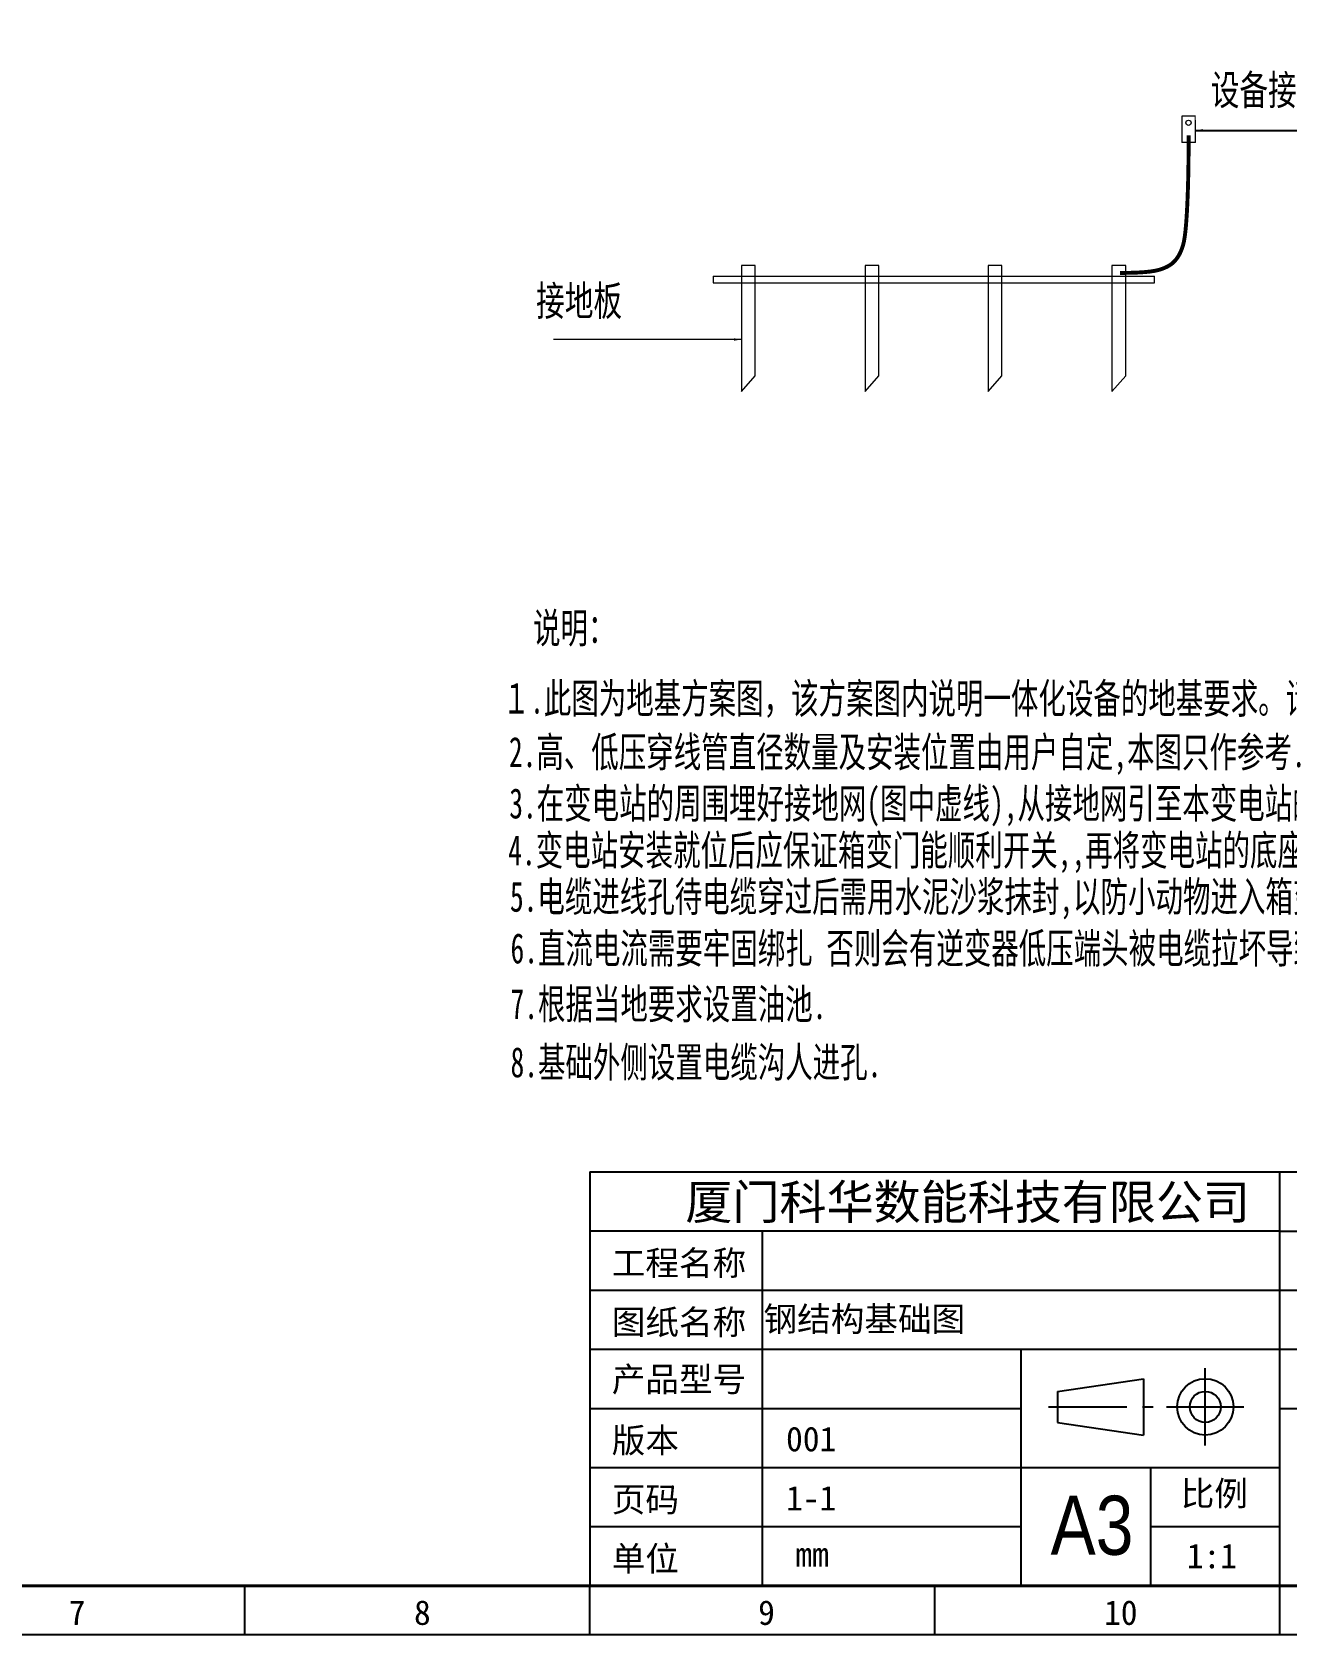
# Model space of a CAD drawing. Header units: millimetres. Extents: x 0 to 87554, y -20854 to 20404.
# Drawn here: x 74643 to 83005, y 0 to 10685 of the extents above; entities that cross this region are included whole.
import ezdxf
from ezdxf.enums import TextEntityAlignment as Align

# ---------------------------------------------------------------- set-up
doc = ezdxf.new("R2010")
doc.units = ezdxf.units.MM
doc.linetypes.add('CENTER', pattern=[50.800000000000004, 31.75, -6.35, 6.35, -6.35])
doc.layers.get('0').update_dxf_attribs({"lineweight": 15})
doc.layers.add('FORM', color=7, linetype='Continuous')
doc.styles.add('KEHUA', font='STFANGSO.TTF')
doc.styles.get("Standard").update_dxf_attribs({"font": 'isocp.shx', "width": 0.7070000000000001, "bigfont": 'hztxt.shx'})
doc.styles.add('标准', font='simsun.ttc', dxfattribs={"width": 0.667})
doc.styles.add('汉字', font='simsun.ttc', dxfattribs={"width": 0.7})
doc.dimstyles.new('ISO-25', dxfattribs={"dimscale": 20, "dimtxt": 2.5, "dimasz": 2.5, "dimexe": 1.25, "dimexo": 0.625, "dimtad": 1, "dimtxsty": 'Standard', "dimcen": 2.5, "dimdle": 5, "dimadec": 0, "dimazin": 0, "dimtfac": 1, "dimtmove": 0, "dimatfit": 3, "dimfxl": 1, "dimarcsym": 0})

# ---------------------------------------------------------------- blocks, each defined once
blk = doc.blocks.new('KH01-M017S')
at = {"layer": 'FORM', "color": 8}
for p, q in [((280, 47.00000000000003), (280, 5)), ((280, 47.00000000000003), (415.0000000000018, 47.00000000000003)), ((350.0000000000018, 5), (350.0000000000018, 47.00000000000003)), ((350.0000000000018, 41.00000000000003), (280, 41.00000000000002)), ((297.5, 41.00000000000003), (297.5, 4.999999999999545)), ((350.0000000000018, 41.00000000000003), (415.0000000000018, 41.00000000000003)), ((280, 35.00000000000006), (415.0000000000018, 35.00000000000006)), ((280.0000000000001, 29.00000000000006), (415.0000000000019, 29.00000000000006)), ((323.7500000000009, 29.00000000000006), (323.7500000000009, 5)), ((280, 22.99999999999997), (323.7500000000009, 23.00000000000088)), ((350.0000000000018, 23.00000000000162), (415.0000000000018, 23.00000000000162)), ((280, 17), (350.0000000000018, 17.00000000000045)), ((336.8750000000014, 17.00000000000037), (336.8750000000014, 5)), ((280, 11), (323.7500000000009, 11)), ((336.8750000000014, 10.99999999999999), (350.0000000000018, 10.99999999999999))]:
    blk.add_line(p, q, dxfattribs=at)
at = {"layer": 'FORM', "color": 5, "linetype": 'CENTER', "ltscale": 0.25}
for p, q in [((342.4486868124422, 19.22283033268104), (342.4486868124422, 27.07997318982325)), ((326.5556567483354, 23.15140176125078), (337.1676466325125, 23.15140176125078)), ((338.5201153838707, 23.15140176125124), (346.3772582410129, 23.15140176125124))]:
    blk.add_line(p, q, dxfattribs=at)
at = {"layer": 'FORM', "color": 8, "ltscale": 0.3}
for p, q in [((327.4460048076635, 24.72283033268013), (336.1695134120073, 26.00854461839481)), ((327.4460048076635, 24.72283033268013), (327.4460048076635, 21.57997318982325)), ((336.1695134120073, 26.00854461839481), (336.1695134120073, 20.29425890410948)), ((327.4460048076635, 21.57997318982325), (336.1695134120073, 20.29425890410948))]:
    blk.add_line(p, q, dxfattribs=at)
at = {"layer": 'FORM', "color": 4}
for p, q in [((245, 0), (245, 5)), ((280, 0), (280, 5)), ((315, 0), (315, 5)), ((350.0000000000018, 0), (350.0000000000018, 5))]:
    blk.add_line(p, q, dxfattribs=at)
at = {"layer": 'FORM', "color": 6}
blk.add_lwpolyline([(0, 297), (420, 297), (420, 0), (0, 0)], close=True, dxfattribs=at)
at = {"layer": 'FORM', "color": 8, "lineweight": 40}
blk.add_lwpolyline([(5, 5), (415.0000000000018, 5), (415.0000000000018, 292), (5, 292)], close=True, dxfattribs=at)
at = {"layer": 'FORM', "color": 8, "ltscale": 0.3}
for radius in [2.857142857143117, 1.571428571429351]:
    blk.add_circle((342.4486868124422, 23.1514017612526), radius, dxfattribs=at)
at = {"layer": 'FORM', "color": 8, "style": 'KEHUA'}
for s, p in [('工程名称', (282.2266692436033, 36.50000000000003)), ('图纸名称', (282.2266692436033, 30.50000000000006)), ('产品型号', (282.2266692436033, 24.70085357831638)), ('版本', (282.2266692436033, 18.50000000000007)), ('页码', (282.2266692436033, 12.5)), ('比例', (339.9592610820646, 13.10389007997128)), ('单位', (282.2266692436033, 6.5)), ('mm', (300.8486145286442, 6.940814658999443)), ('1:1', (340.572374769994, 6.769504432536451))]:
    blk.add_text(s, height=2.500000000000227, dxfattribs=at).set_placement(p)
at = {"layer": 'FORM', "color": 4, "style": 'KEHUA'}
for s, p in [('7', (227.1262321797149, 1.019192705247406)), ('8', (262.1586646121468, 1.019192705247406)), ('9', (297.0775835310633, 1.019192705247406)), ('10', (332.1748808283592, 1.019192705247406))]:
    blk.add_text(s, height=2.5, dxfattribs=at).set_placement(p)
at = {"layer": 'FORM', "color": 8, "insert": (326.7519932536061, 14.13387786725707), "char_height": 6, "width": 13.89602585703324, "attachment_point": 1, "style": 'KEHUA'}
blk.add_mtext('{\\fArial Narrow|b0|i0|c0|p34;A3}', dxfattribs=at)
at = {"layer": 'FORM', "color": 8, "style": 'KEHUA'}
blk.add_attdef('公司名称', text='', height=2.500000000000227, dxfattribs=at).set_placement((284.9411450150446, 43.94399829216388), align=Align.MIDDLE_LEFT)
at = {"layer": 'FORM', "color": 4, "style": 'KEHUA'}
for tag, height, p in [('设计者', 2.499999999998636, (369.0710813667883, 43.92963204199535)), ('工程名称', 2.500000000000227, (299.9098330083671, 37.58542622076348)), ('审核者', 2.499999999998636, (369.0710813667883, 37.92963204199535)), ('标准化', 2.499999999998636, (369.0710813667883, 31.92963204199538)), ('批准者', 2.499999999998636, (369.0710813667883, 25.92963204199538))]:
    blk.add_attdef(tag, text='', height=height, dxfattribs=at).set_placement(p, align=Align.MIDDLE_LEFT)
for tag, p in [('图纸名称', (299.9098330083671, 30.8197970452907)), ('产品型号', (299.9098330083671, 24.82023084550681)), ('版本', (299.9098330083671, 18.63800741745877)), ('页码', (299.9098330083671, 12.63800741745845))]:
    blk.add_attdef(tag, p, '', height=2.500000000000227, dxfattribs=at)

msp = doc.modelspace()

# ---------------------------------------------------------------- linework, layer by layer
for p, q in [((82304.29207967647, 10123.96865623449), (82304.29207967647, 9948.446084991083)), ((82395.9823354879, 10123.96865623449), (82304.29207967647, 10123.96865623449)), ((82395.9823354879, 9948.446084991083), (82395.9823354879, 10123.96865623449)), ((82395.9823354879, 9948.446084991083), (82304.29207967647, 9948.446084991083)), ((79369.36707135342, 9127.877950907612), (79369.36707135342, 8289.059882482325)), ((79461.05732716486, 9127.877950907612), (79369.36707135342, 9127.877950907612)), ((79461.05732716486, 8392.917846228622), (79461.05732716486, 9127.877950907612)), ((80194.57946981775, 9127.877950907612), (80194.57946981775, 8289.059882482325)), ((80286.26972562919, 9127.877950907612), (80194.57946981775, 9127.877950907612)), ((80286.26972562919, 8392.917846228622), (80286.26972562919, 9127.877950907612)), ((81013.6791957799, 9127.877950907612), (81013.6791957799, 8289.059882482325)), ((81105.36945159134, 9127.877950907612), (81013.6791957799, 9127.877950907612)), ((81105.36945159134, 8392.917846228622), (81105.36945159134, 9127.877950907612)), ((81838.89161828446, 9127.877950907612), (81838.89161828446, 8289.059882482325)), ((81930.5818740959, 9127.877950907612), (81838.89161828446, 9127.877950907612)), ((81930.5818740959, 8392.917846228622), (81930.5818740959, 9127.877950907612)), ((79180.70739741862, 9057.898778738498), (82121.46433803166, 9057.898778738498)), ((79180.70739741862, 9057.898778738498), (79180.70739741862, 9012.398778738498)), ((79180.70739741862, 9012.398778738498), (82121.46433803166, 9012.398778738498)), ((82121.46433803166, 9012.398778738498), (82121.46433803166, 9057.898778738498)), ((79369.36707135342, 8289.059882482325), (79461.05732716486, 8392.917846228622)), ((80194.57946981775, 8289.059882482325), (80286.26972562919, 8392.917846228622)), ((81013.6791957799, 8289.059882482325), (81105.36945159134, 8392.917846228622)), ((81838.89161828446, 8289.059882482325), (81930.5818740959, 8392.917846228622))]:
    msp.add_line(p, q)
at = {"const_width": 26}
msp.add_lwpolyline([(82350.13720758219, 9996.714792083061), (82349.8140074276, 9898.903809008523), (82348.89400560927, 9809.290889550859), (82347.45160009532, 9727.650078748164), (82345.56118885387, 9653.755421638416), (82343.29716985353, 9587.380963259711), (82340.73394106148, 9528.300748650145), (82337.9459004468, 9476.288822847811), (82335.0074459776, 9431.11923089069), (82331.97644272872, 9392.48011982131), (82328.84462420369, 9359.716044699642), (82325.58719101368, 9332.08566259015), (82322.17934376845, 9308.847630557299), (82318.59628307965, 9289.260605665375), (82314.8132095575, 9272.583244978901), (82310.8053238127, 9258.074205562283), (82306.5478264555, 9244.992144479867), (82302.01719288627, 9232.713562319332), (82297.19499766134, 9221.086333760919), (82292.06409012672, 9210.076177008028), (82286.60731962748, 9199.64881026429), (82280.8075355101, 9189.76995173299), (82274.64758711966, 9180.405319617756), (82268.11032380216, 9171.520632121872), (82261.17859490361, 9163.081607448912), (82253.81381145125, 9155.055392216003), (82245.8916312019, 9147.414846695305), (82237.26627359452, 9140.134259572704), (82227.79195806762, 9133.187919533972), (82217.32290406019, 9126.550115265054), (82205.71333100979, 9120.195135451722), (82192.81745835632, 9114.097268779864), (82178.48950553784, 9108.230803935367), (82162.38486763282, 9102.594474854865), (82143.36364227819, 9097.284796478794), (82120.08710274991, 9092.422728998397), (82091.21652232489, 9088.129232604799), (82055.41317427863, 9084.525267489298), (82011.33833188895, 9081.731793843079), (81957.6532684309, 9079.86977185744), (81893.01925718138, 9079.060161723566)], dxfattribs=at)
msp.add_circle((82348.99003575469, 10080.18713301221), 17.56226997595605)

# ---------------------------------------------------------------- block references
ref = msp.add_blockref('KH01-M017S', (59970.92369167227, 0), dxfattribs=dict(xscale=65.67391285754275, yscale=65.67391285754275, zscale=65.67391285754275))
ref.add_attrib('图纸名称', '钢结构基础图', (79517.23848356737, 2024.056665651326), dxfattribs={"layer": 'FORM', "color": 4, "height": 164.1847821606038, "style": 'KEHUA'})
ref.add_attrib('版本', '001', (79667.17593178374, 1224.030875101511), dxfattribs={"layer": 'FORM', "color": 4, "height": 164.1847821606038, "style": 'KEHUA'})
ref.add_attrib('页码', '1-1', (79667.17593178374, 829.9873979136464), dxfattribs={"layer": 'FORM', "color": 4, "height": 164.1847821606038, "style": 'KEHUA'})
ref.add_attrib('公司名称', '厦门科华数能科技有限公司', dxfattribs={"layer": 'FORM', "color": 8, "height": 229.8586950248244, "style": 'KEHUA'}).set_placement((78996.37716402055, 2885.974314748601), align=Align.MIDDLE_LEFT)

# ---------------------------------------------------------------- texts
at = {"color": 3, "style": '标准', "width": 0.667}
for s, p in [('说明：', (77981.05926499833, 6611.503588063748)), ('１.此图为地基方案图，该方案图内说明一体化设备的地基要求。请依据本图出具对应的土建施工图纸。', (77778.82421090733, 6142.100328513805)), ('2.高、低压穿线管直径数量及安装位置由用户自定,本图只作参考.', (77820.61732744743, 5784.981640402333)), ('3.在变电站的周围埋好接地网(图中虚线),从接地网引至本变电站的接地引线不小于两条,其接地电阻不大于4欧.', (77823.0195516659, 5442.792281626549)), ('4.变电站安装就位后应保证箱变门能顺利开关,,再将变电站的底座与预埋槽钢进行焊接固定.', (77816.06049616393, 5130.402527339069)), ('5.电缆进线孔待电缆穿过后需用水泥沙浆抹封,以防小动物进入箱变室.', (77827.36110481527, 4821.116338137688)), ('6.直流电流需要牢固绑扎 否则会有逆变器低压端头被电缆拉坏导致失火的危险.', (77831.3157109363, 4476.461670969438)), ('7.根据当地要求设置油池.', (77831.3157109363, 4105.692324449808)), ('8.基础外侧设置电缆沟人进孔.', (77831.3157109363, 3717.447314828367))]:
    msp.add_text(s, height=201.2472000000001, dxfattribs=at).set_placement(p)
at = {"color": 3, "insert": (78574.9409243968, 8993.922961674674), "char_height": 200, "attachment_point": 3, "style": '汉字'}
msp.add_mtext('接地板', dxfattribs=at)

# ---------------------------------------------------------------- leaders
msp.add_leader([(82395.9823354879, 10029.63289729277), (83133.5755290399, 10029.63289729277)], dimstyle='ISO-25', override={"dimtad": 0})
at = {"path_type": 1}
msp.add_leader([(79369.36707135342, 8635.356404656704), (78117.73841819406, 8635.356404656704)], dimstyle='ISO-25', override={"dimgap": 5, "dimtad": 0}, dxfattribs=at)

# ---------------------------------------------------------------- next in the draw order: texts
at = {"color": 3, "insert": (82497.42805139121, 10399.03460808021), "char_height": 200, "attachment_point": 1, "style": '汉字', "bg_fill": 2}
msp.add_mtext('设备接地', dxfattribs=at)

doc.saveas('drawing.dxf')
